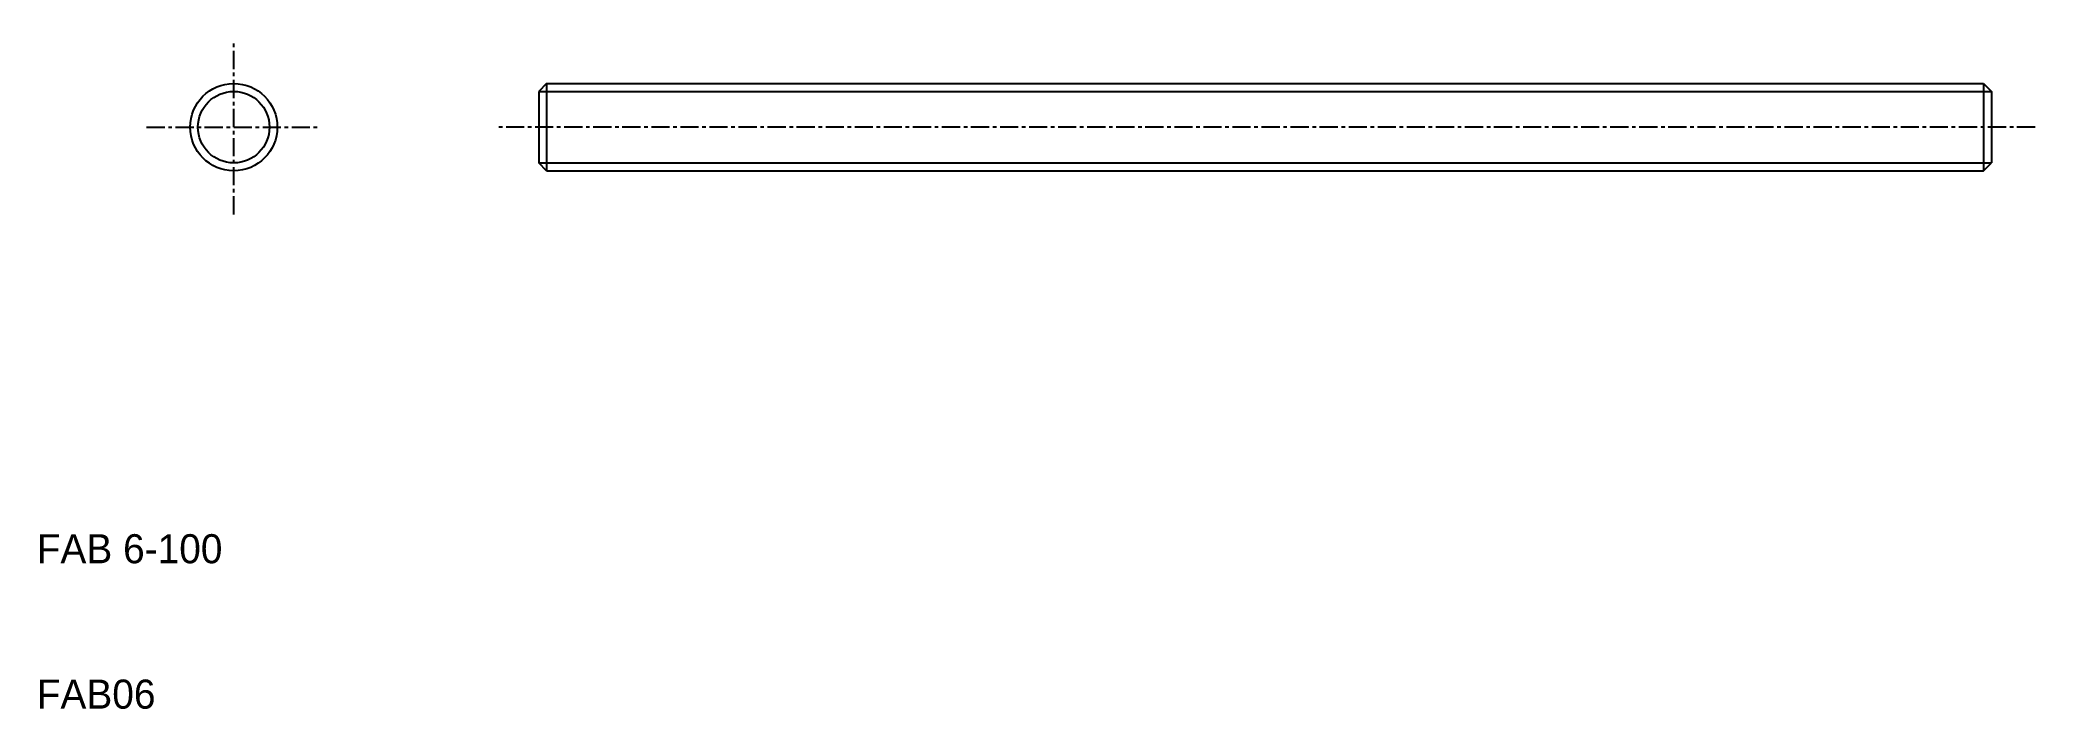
# Model space of a CAD drawing. Extents: x 10 to 148, y 10 to 56.
import ezdxf

# ---------------------------------------------------------------- set-up
doc = ezdxf.new("R2010")
doc.units = 0
doc.linetypes.add('CENTER', pattern=[2, 1.25, -0.25, 0.25, -0.25])
doc.layers.get('0').update_dxf_attribs({"linetype": 'CONTINUOUS'})
doc.layers.add('CENTER', color=1, linetype='CENTER')

msp = doc.modelspace()

# ---------------------------------------------------------------- linework, layer by layer
for p, q in [((45.1, 53), (44.56, 52.46)), ((44.56, 52.46), (44.56, 47.54)), ((45.1, 53), (144.01, 53)), ((45.1, 53), (45.1, 47)), ((144.01, 53), (144.01, 47)), ((144.01, 53), (144.56, 52.46)), ((144.56, 52.46), (144.56, 47.54)), ((45.1, 47), (44.56, 47.54)), ((45.1, 47), (144.01, 47)), ((144.01, 47), (144.56, 47.54))]:
    msp.add_line(p, q)
at = {"color": 3}
for p, q in [((44.56, 52.46), (144.56, 52.46)), ((44.56, 47.54), (144.56, 47.54))]:
    msp.add_line(p, q, dxfattribs=at)
for radius in [3, 2.46]:
    msp.add_circle((23.56, 50), radius)
at = {"layer": 'CENTER', "color": 1, "linetype": 'CENTER'}
for p, q in [((23.56, 44), (23.56, 56)), ((17.56, 50), (29.56, 50)), ((147.56, 50), (41.56, 50))]:
    msp.add_line(p, q, dxfattribs=at)

# ---------------------------------------------------------------- texts
for s, p in [('FAB 6-100', (10, 20)), ('FAB06', (10, 10))]:
    msp.add_text(s, height=2).set_placement(p)

doc.saveas('drawing.dxf')
